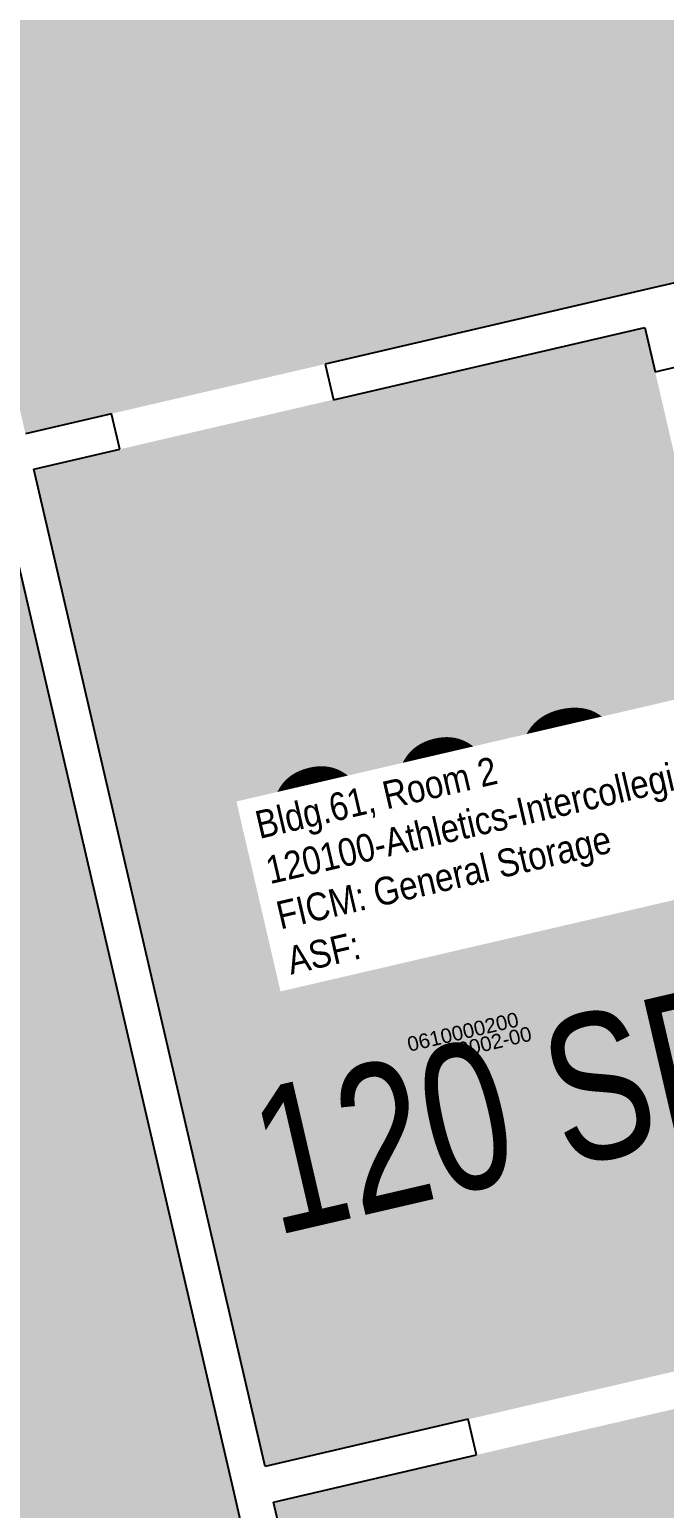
# Model space of a CAD drawing. Header units: inches. Extents: x 69199117 to 69200699, y 27664316 to 27667609.
# Drawn here: x 69199502.7 to 69199606.9, y 27666947.3 to 27667189.9 of the extents above; entities that cross this region are included whole.
import ezdxf
from ezdxf.enums import TextEntityAlignment as Align

# ---------------------------------------------------------------- set-up
doc = ezdxf.new("R2010")
doc.units = ezdxf.units.IN
doc.header["$LTSCALE"] = 10
doc.header["$MEASUREMENT"] = 0
for name, color, linetype in [('A-IDEN-RNUM', 7, 'CONTINUOUS'), ('A-IDEN-SNUM', 4, 'CONTINUOUS'), ('A-IDEN-VNUM', 4, 'CONTINUOUS'), ('A-WALL', 5, 'CONTINUOUS'), ('AREA-TEXT', 3, 'CONTINUOUS'), ('Rooms-Category-Color', 7, 'CONTINUOUS'), ('Rooms-College-Color', 7, 'CONTINUOUS'), ('Rooms-Department-Color', 7, 'CONTINUOUS'), ('Rooms-Division-Color', 7, 'CONTINUOUS'), ('Rooms-Information', 7, 'CONTINUOUS')]:
    doc.layers.add(name, color=color, linetype=linetype)
doc.styles.add('CP_AREA', font='arial.ttf', dxfattribs={"height": 15})
doc.styles.add('CP_ROOMVNUMBER', font='arial.ttf', dxfattribs={"width": 0.85, "height": 0.075})
doc.styles.get("Standard").update_dxf_attribs({"font": 'arial.ttf'})

msp = doc.modelspace()

# ---------------------------------------------------------------- hatches: boundary and pattern name
at = {"layer": 'Rooms-Category-Color', "true_color": 0xfbafa2}
msp.add_hatch(color=21, dxfattribs=at).paths.add_polyline_path([(69199429.01, 27667438.15), (69199702.24, 27667501.6), (69199775.27, 27667187.07), (69199502.04, 27667123.63)])
at = {"layer": 'Rooms-Category-Color', "true_color": 0xe3c5e1}
for points in [[(69199226.1, 27667275.24), (69199448.68, 27667326.92), (69199545.5, 27666909.92), (69199322.92, 27666858.25)], [(69199641.72, 27666977.44), (69199541.39, 27666954.14), (69199503.4, 27667117.79), (69199603.73, 27667141.08)], [(69199700.08, 27666726.12), (69199599.74, 27666702.83), (69199542.75, 27666948.3), (69199643.08, 27666971.59)]]:
    msp.add_hatch(color=254, dxfattribs=at).paths.add_polyline_path(points)
at = {"layer": 'Rooms-College-Color', "true_color": 0x80bc67}
for points in [[(69199429.01, 27667438.15), (69199702.24, 27667501.6), (69199775.27, 27667187.07), (69199502.04, 27667123.63)], [(69199226.1, 27667275.24), (69199448.68, 27667326.92), (69199545.5, 27666909.92), (69199322.92, 27666858.25)]]:
    msp.add_hatch(color=83, dxfattribs=at).paths.add_polyline_path(points)
at = {"layer": 'Rooms-College-Color', "true_color": 0xadadad}
for points in [[(69199641.72, 27666977.44), (69199541.39, 27666954.14), (69199503.4, 27667117.79), (69199603.73, 27667141.08)], [(69199700.08, 27666726.12), (69199599.74, 27666702.83), (69199542.75, 27666948.3), (69199643.08, 27666971.59)]]:
    msp.add_hatch(color=253, dxfattribs=at).paths.add_polyline_path(points)
at = {"layer": 'Rooms-Department-Color', "true_color": 0x604aed}
for points in [[(69199429.01, 27667438.15), (69199702.24, 27667501.6), (69199775.27, 27667187.07), (69199502.04, 27667123.63)], [(69199641.72, 27666977.44), (69199541.39, 27666954.14), (69199503.4, 27667117.79), (69199603.73, 27667141.08)], [(69199700.08, 27666726.12), (69199599.74, 27666702.83), (69199542.75, 27666948.3), (69199643.08, 27666971.59)]]:
    msp.add_hatch(color=173, dxfattribs=at).paths.add_polyline_path(points)
at = {"layer": 'Rooms-Department-Color', "true_color": 0x80bc67}
msp.add_hatch(color=83, dxfattribs=at).paths.add_polyline_path([(69199226.1, 27667275.24), (69199448.68, 27667326.92), (69199545.5, 27666909.92), (69199322.92, 27666858.25)])
at = {"layer": 'Rooms-Division-Color', "true_color": 0x604aed}
for points in [[(69199429.01, 27667438.15), (69199702.24, 27667501.6), (69199775.27, 27667187.07), (69199502.04, 27667123.63)], [(69199641.72, 27666977.44), (69199541.39, 27666954.14), (69199503.4, 27667117.79), (69199603.73, 27667141.08)], [(69199700.08, 27666726.12), (69199599.74, 27666702.83), (69199542.75, 27666948.3), (69199643.08, 27666971.59)]]:
    msp.add_hatch(color=173, dxfattribs=at).paths.add_polyline_path(points)
at = {"layer": 'Rooms-Division-Color', "true_color": 0x80bc67}
msp.add_hatch(color=83, dxfattribs=at).paths.add_polyline_path([(69199226.1, 27667275.24), (69199448.68, 27667326.92), (69199545.5, 27666909.92), (69199322.92, 27666858.25)])

# ---------------------------------------------------------------- linework, layer by layer
at = {"layer": 'A-WALL'}
for p, q in [((69199775.27, 27667187.07), (69199605.29, 27667147.61)), ((69199605.29, 27667147.61), (69199551.23, 27667135.05)), ((69199552.59, 27667129.21), (69199603.73, 27667141.08)), ((69199603.73, 27667141.08), (69199605.42, 27667133.78)), ((69199551.23, 27667135.05), (69199552.59, 27667129.21)), ((69199605.42, 27667133.78), (69199611.27, 27667135.14)), ((69199516.16, 27667126.91), (69199502.04, 27667123.63)), ((69199517.52, 27667121.07), (69199516.16, 27667126.91)), ((69199503.4, 27667117.79), (69199517.52, 27667121.07)), ((69199496.87, 27667119.35), (69199536.23, 27666949.86)), ((69199541.39, 27666954.14), (69199503.4, 27667117.79)), ((69199574.75, 27666961.89), (69199541.39, 27666954.14)), ((69199576.11, 27666956.04), (69199574.75, 27666961.89)), ((69199542.75, 27666948.3), (69199576.11, 27666956.04)), ((69199536.23, 27666949.86), (69199593.9, 27666701.47)), ((69199599.74, 27666702.83), (69199542.75, 27666948.3))]:
    msp.add_line(p, q, dxfattribs=at)

# ---------------------------------------------------------------- texts
at = {"layer": 'A-IDEN-RNUM'}
msp.add_text('0002-00', height=2.4, rotation=13.0717, dxfattribs=at).set_placement((69199579.08, 27667023.85), align=Align.MIDDLE_CENTER)
at = {"layer": 'A-IDEN-SNUM'}
msp.add_text('0610000200', height=2.4, rotation=13.0717, dxfattribs=at).set_placement((69199573.86, 27667025.47), align=Align.MIDDLE_CENTER)
at = {"layer": 'A-IDEN-VNUM', "style": 'CP_ROOMVNUMBER', "width": 0.85}
msp.add_text('002', height=32, rotation=13.0717, dxfattribs=at).set_placement((69199572.9, 27667057.53), align=Align.MIDDLE_CENTER)
at = {"layer": 'AREA-TEXT', "style": 'CP_AREA', "width": 0.75}
msp.add_text('120 SF', height=24, rotation=13.0717, dxfattribs=at).set_placement((69199579.78, 27667012.84), align=Align.MIDDLE_CENTER)

# ---------------------------------------------------------------- next in the draw order: texts
at = {"layer": 'Rooms-Information', "insert": (69199545.64, 27667034.78), "char_height": 4.5714, "width": 102.4, "attachment_point": 7, "rotation": 13.0717, "style": 'CP_ROOMVNUMBER', "bg_fill": 3, "box_fill_scale": 1.5, "bg_fill_color": 256, "bg_fill_true_color": 13158600, "bg_fill_transparency": 0}
msp.add_mtext('Bldg.61, Room 2^M^J120100-Athletics-Intercollegiate^M^JFICM: General Storage^M^JASF: ', dxfattribs=at)

doc.saveas('drawing.dxf')
